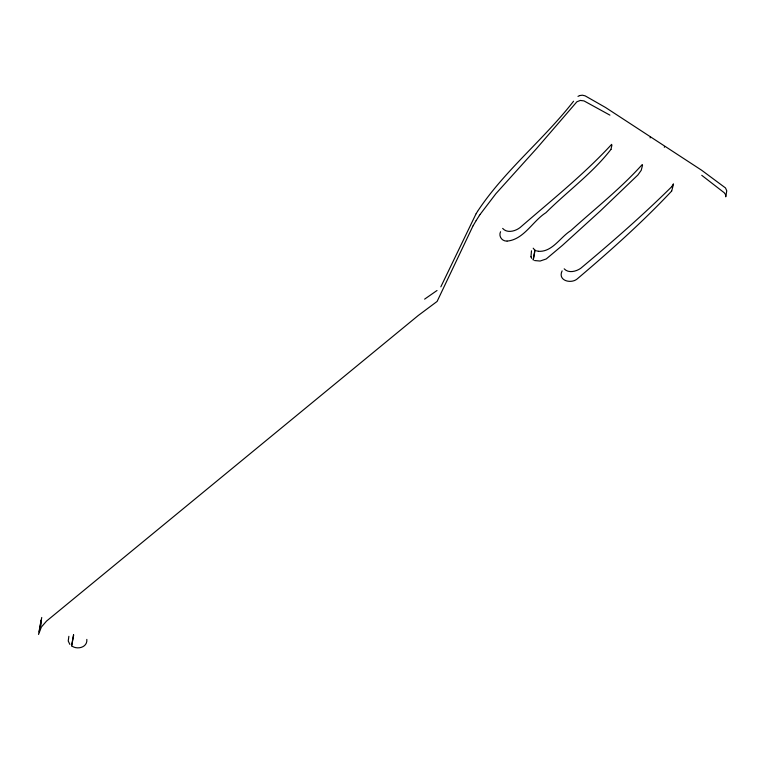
<?xml version="1.0" encoding="UTF-8"?>
<svg xmlns="http://www.w3.org/2000/svg" width="765" height="765" viewBox="0 0 765 765"><rect width="100%" height="100%" fill="white"/><g stroke="black" fill="none" stroke-linecap="round" stroke-linejoin="round"><path stroke-width="1.15" d="M664.517 146.507L664.336 147.282M701.754 175.319L724.216 192.732L725.526 194.587L725.765 196.815L726.75 190.82L725.507 187.951L701.648 170.241L605.555 107.502L585.149 95.855L582.404 95.204L579.679 95.568M500.549 231.728C498.35 236.289 502.079 241.405 506.975 241.08M531.484 250.805L530.977 256.801M562.112 270.877C557.465 280.64 570.814 284.045 576.963 279.12C609.753 251.341 642.284 222.405 671.66 191.078M39.187 631.823L41.74 617.46M68.86 636.327L68.238 641.013L69.845 644.388M71.566 645.89L73.536 634.854M71.69 645.966L73.66 634.94M86.828 639.397C87.64 647.19 77.992 649.772 72.484 646.425M533.167 259.842L534.917 250.05M533.291 259.918L535.041 250.126M610.977 149.357L611.933 145.092M534.553 260.54L540.09 261.037L546.22 258.972L562.466 245.336L600.133 211.13L637.876 174.984L641.223 170.318L642.552 165.154M650.288 137.222L650.145 137.882M671.699 191.001L673.506 184.145M610.977 149.357C592.636 173.139 567.238 191.451 545.942 212.689C532.727 220.98 523.91 239.598 507.157 241.09M673.248 184.049L671.794 186.641M611.656 144.356C583.81 174.535 551.163 200.573 520.104 227.54C515.428 231.212 507.109 233.574 502.662 228.4M440.831 286.846L475.973 213.961M642.189 164.599C620.616 188.649 594.692 208.95 570.719 230.695C560.257 237.179 552.33 252.23 538.445 251.303M472.952 226.01L437.111 301.429L418.139 315.591L46.569 621.056L41.377 627.023L38.546 634.443L41.109 620.08L40.899 625.512M473.086 225.771L475.964 220.903M476.117 213.722L477.542 211.389M476.107 220.655L479.167 215.826M477.551 211.379C504.479 170.576 543.657 139.708 573.578 101.219M479.33 215.587L479.961 214.63M480.124 214.391L495.892 193.679L536.485 148.649L576.877 101.793L580.291 100.435L583.991 100.903L609.915 115.133M671.785 186.65C642.791 215.319 611.943 242.218 580.645 268.372C576.035 271.546 568.471 273.478 564.188 268.84M424.613 299.134L437.016 290.509M577.986 96.39L579.66 95.568M538.426 251.303L536.447 250.815M534.343 249.6L533.195 248.204M531.665 258.331L530.977 256.81"/></g></svg>
